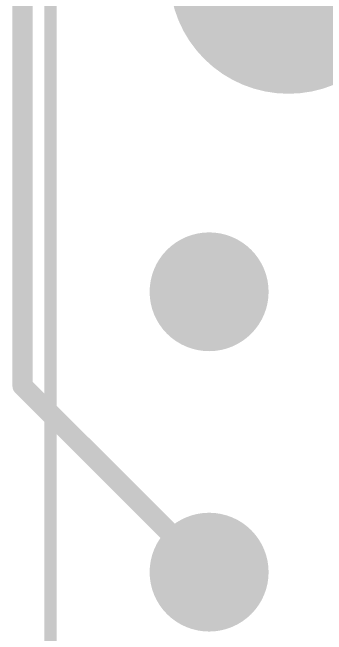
# Model space of a CAD drawing. Extents: x -0.01 to 5.59, y -0.05 to 1.65.
# Drawn here: x 3.515 to 3.6709, y 0.3477 to 0.657 of the extents above; entities that cross this region are included whole.
import ezdxf

# ---------------------------------------------------------------- set-up
doc = ezdxf.new("R2010")
doc.units = 0
for name, color, linetype in [('16', 175, 'CONTINUOUS'), ('17', 82, 'CONTINUOUS'), ('21', 253, 'CONTINUOUS')]:
    doc.layers.add(name, color=color, linetype=linetype)

# ---------------------------------------------------------------- blocks, each defined once
blk = doc.blocks.new('ROUNDP')
at = {"const_width": 0.5}
blk.add_lwpolyline([(0, -0.25, 1), (0, 0.25, 1), (0, -0.25)], format="xyb", dxfattribs=at)

msp = doc.modelspace()

# ---------------------------------------------------------------- linework, layer by layer
at = {"layer": '16', "const_width": 0.01}
for points in [[(3.52, 1.5), (3.52, 0.471339)], [(3.52, 0.471339), (3.612598, 0.37874)]]:
    msp.add_lwpolyline(points, dxfattribs=at)
at = {"layer": '16', "const_width": 0.005}
for points in [[(3.521768, 0.473106, 1), (3.518232, 0.469571)], [(3.5175, 0.471339, 1), (3.5225, 0.471339)], [(3.610831, 0.376972, 1), (3.614366, 0.380508)]]:
    msp.add_lwpolyline(points, format="xyb", dxfattribs=at)
at = {"layer": '21', "const_width": 0.006}
msp.add_lwpolyline([(3.533858, 0.006299), (3.533858, 0.793701)], dxfattribs=at)

# ---------------------------------------------------------------- block references
at = {"layer": '17', "rotation": 180}
for p, xscale, yscale in [((3.651969, 0.675591), 0.11811, 0.11811), ((3.651969, 0.675591), 0.11811, 0.11811), ((3.612598, 0.51811), 0.059055, 0.059055), ((3.612598, 0.51811), 0.059055, 0.059055), ((3.612598, 0.37874), 0.059055, 0.059055), ((3.612598, 0.37874), 0.059055, 0.059055)]:
    msp.add_blockref('ROUNDP', p, dxfattribs=dict(at, xscale=xscale, yscale=yscale))

doc.saveas('drawing.dxf')
